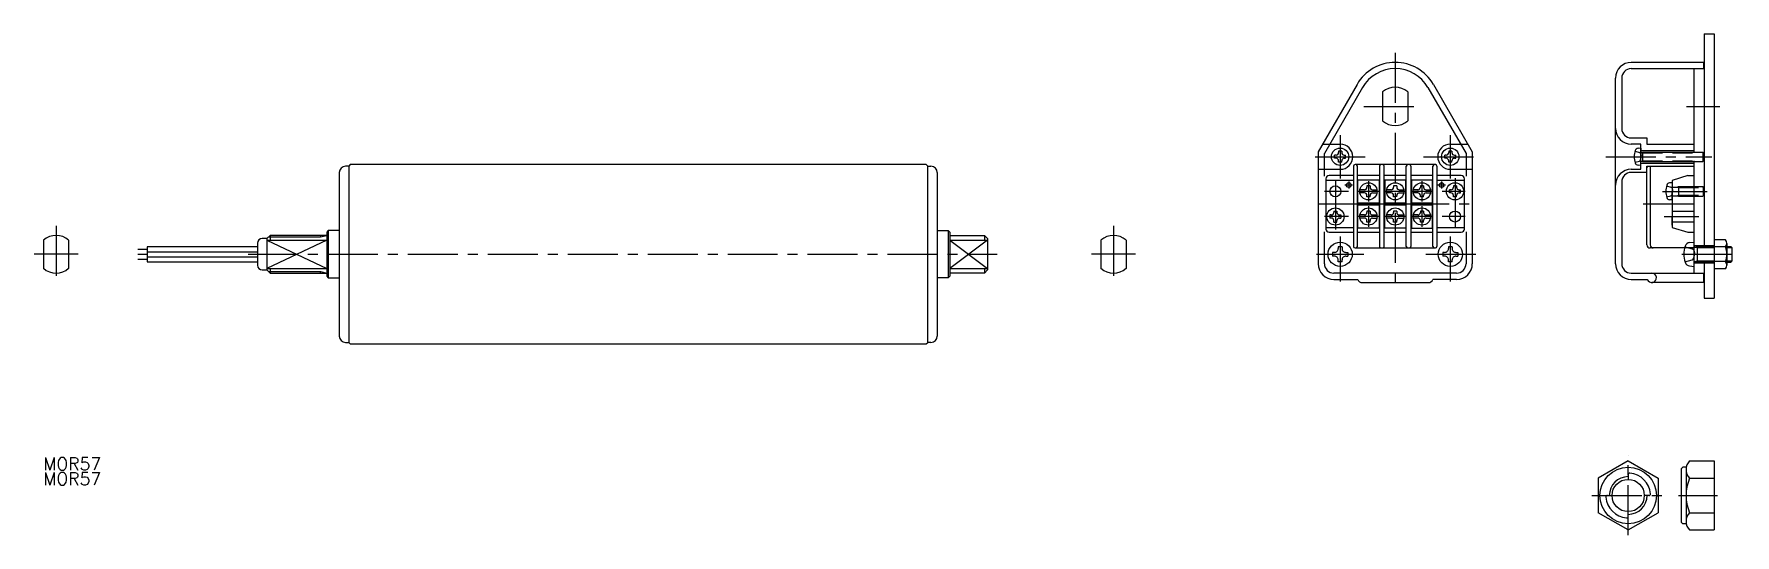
# Model space of a CAD drawing. Extents: x -3 to 537, y -25 to 134.
import ezdxf

# ---------------------------------------------------------------- set-up
doc = ezdxf.new("R2010")
doc.units = 0
doc.header["$LTSCALE"] = 0.5
doc.linetypes.add('CENTER', pattern=[50.8, 31.75, -6.35, 6.35, -6.35])
doc.linetypes.add('DASHED', pattern=[19.05, 12.7, -6.35])
for name, color, linetype in [('MSM_CENTER', 1, 'CENTER'), ('MSM_CONTINUOUS', 7, 'CONTINUOUS'), ('MSM_DASHED', 4, 'DASHED'), ('MSM_NARROW', 5, 'CONTINUOUS'), ('MSM_PART_NUMBER', 7, 'CONTINUOUS')]:
    doc.layers.add(name, color=color, linetype=linetype)
doc.styles.get("Standard").update_dxf_attribs({"font": 'txt.shx', "height": 3, "bigfont": 'bigfont.shx'})

msp = doc.modelspace()

# ---------------------------------------------------------------- linework, layer by layer
at = {"layer": 'MSM_CENTER'}
for p, q in [((429.5, 128.17), (429.5, 52.17)), ((419.5, 111.17), (437.21, 111.17)), ((522.08, 111.17), (532.68, 111.17)), ((412, 102.08), (412, 88.24)), ((412, 98.12), (412, 92.39)), ((447, 102.08), (447, 88.24)), ((447, 98.12), (447, 92.39)), ((404.1, 95.17), (420.5, 95.17)), ((408.56, 95.17), (415.56, 95.17)), ((438.5, 95.17), (454.9, 95.17)), ((443.43, 95.17), (450.67, 95.17)), ((496.42, 95.17), (530.11, 95.17)), ((410.5, 87.73), (410.5, 72.01)), ((414.75, 87.28), (414.75, 85.05)), ((421, 87.42), (421, 80.91)), ((438, 87.42), (438, 80.91)), ((444.25, 87.28), (444.25, 85.05)), ((448.5, 88.32), (448.5, 72.01)), ((414.67, 84.17), (407.08, 84.17)), ((415.97, 86.17), (413.53, 86.17)), ((424.42, 84.17), (417.58, 84.17)), ((432.92, 84.17), (426.08, 84.17)), ((441.42, 84.17), (434.58, 84.17)), ((445.47, 86.17), (443.03, 86.17)), ((451.7, 84.17), (444.44, 84.17)), ((514.46, 84.17), (528.57, 84.17)), ((405.37, 80.17), (453.85, 80.17)), ((414.67, 76.17), (407.08, 76.17)), ((424.42, 76.17), (417.58, 76.17)), ((421, 79.42), (421, 72.91)), ((432.92, 76.17), (426.08, 76.17)), ((441.42, 76.17), (434.58, 76.17)), ((438, 79.42), (438, 72.91)), ((451.7, 76.17), (444.44, 76.17)), ((508.33, 80.17), (525.87, 80.17)), ((514.96, 76.17), (525.94, 76.17)), ((4, 73.17), (4, 55.17)), ((340, 73.17), (340, 55.17)), ((412, 69.79), (412, 55.48)), ((447, 69.79), (447, 55.48)), ((11, 64.17), (-3, 64.17)), ((65, 64.17), (303, 64.17)), ((347, 64.17), (333, 64.17)), ((404.45, 64.17), (419.53, 64.17)), ((439.25, 64.17), (455.47, 64.17)), ((520.54, 64.17), (537.45, 64.17)), ((503.52, -25.08), (503.52, 0.34)), ((491.97, -12.52), (514.85, -12.52)), ((519.47, -12.52), (531.88, -12.52))]:
    msp.add_line(p, q, dxfattribs=at)
at = {"layer": 'MSM_CONTINUOUS'}
for p, q in [((527.69, 134.19), (527.69, 66.92)), ((527.69, 134.19), (530.89, 134.19)), ((530.89, 134.19), (530.89, 50.17)), ((527.49, 125.17), (504.49, 125.17)), ((527.49, 125.17), (527.49, 123.17)), ((499.49, 61.17), (499.49, 120.17)), ((501.49, 120.17), (501.49, 104.17)), ((504.49, 123.17), (527.69, 123.17)), ((524.49, 96.42), (524.49, 123.17)), ((417.38, 118.17), (405, 96.73)), ((419.11, 117.17), (407, 96.19)), ((425.5, 115.77), (425.5, 106.56)), ((433.5, 115.77), (433.5, 106.56)), ((439.89, 117.17), (452, 96.19)), ((441.62, 118.17), (454, 96.73)), ((406.41, 99.17), (412, 99.17)), ((429.5, 100.2), (429.5, 100.2)), ((447, 99.17), (452.59, 99.17)), ((504.49, 101.17), (509.49, 101.17)), ((507.49, 99.17), (504.49, 99.17)), ((507.49, 97.92), (506.65, 97.84)), ((507.49, 91.17), (507.49, 99.17)), ((507.49, 97.92), (507.49, 95.17)), ((509.49, 101.17), (509.49, 99.17)), ((509.49, 99.17), (524.49, 99.17)), ((97, 92.17), (96, 92.17)), ((97.5, 92.67), (97, 92.17)), ((97, 92.17), (97, 36.17)), ((280.5, 92.67), (97.5, 92.67)), ((281, 92.17), (280.5, 92.67)), ((281, 36.17), (281, 92.17)), ((281, 92.17), (282, 92.17)), ((405, 96.73), (405, 61.17)), ((407, 89.03), (407, 96.19)), ((410.7, 95.67), (410.25, 95.67)), ((410.25, 94.67), (410.25, 95.67)), ((410.7, 94.67), (410.25, 94.67)), ((412.5, 96.92), (411.5, 96.92)), ((411.5, 96.92), (411.5, 96.47)), ((411.5, 93.42), (411.5, 93.87)), ((412.5, 93.42), (411.5, 93.42)), ((412.5, 96.92), (412.5, 96.47)), ((412.5, 93.42), (412.5, 93.87)), ((413.3, 95.67), (413.75, 95.67)), ((413.3, 94.67), (413.75, 94.67)), ((413.75, 94.67), (413.75, 95.67)), ((416.25, 92.17), (416.25, 66.67)), ((442.25, 92.67), (416.75, 92.67)), ((417.5, 66.67), (417.5, 92.17)), ((424.5, 92.17), (424.5, 66.67)), ((426, 66.67), (426, 92.17)), ((433, 66.67), (433, 92.17)), ((434.5, 92.17), (434.5, 66.67)), ((441.5, 66.67), (441.5, 92.17)), ((442.75, 92.17), (442.75, 66.67)), ((445.7, 95.67), (445.25, 95.67)), ((445.25, 94.67), (445.25, 95.67)), ((445.7, 94.67), (445.25, 94.67)), ((447.5, 96.92), (446.5, 96.92)), ((446.5, 96.92), (446.5, 96.47)), ((446.5, 93.42), (446.5, 93.87)), ((447.5, 93.42), (446.5, 93.42)), ((447.5, 96.92), (447.5, 96.47)), ((447.5, 93.42), (447.5, 93.87)), ((448.3, 95.67), (448.75, 95.67)), ((448.3, 94.67), (448.75, 94.67)), ((448.75, 94.67), (448.75, 95.67)), ((452, 96.19), (452, 89.03)), ((454, 96.73), (454, 61.17)), ((507.49, 92.42), (506.65, 92.49)), ((507.49, 97.17), (524.49, 97.17)), ((507.49, 92.42), (507.49, 95.17)), ((507.49, 93.17), (524.49, 93.17)), ((507.59, 96.54), (508.09, 96.67)), ((507.59, 93.79), (508.09, 93.67)), ((508.09, 96.67), (508.09, 93.67)), ((508.09, 96.67), (527.24, 96.67)), ((508.09, 93.67), (527.24, 93.67)), ((509.49, 67.17), (509.49, 92.17)), ((509.49, 92.17), (524.49, 92.17)), ((524.49, 58.17), (524.49, 93.92)), ((527.49, 96.42), (527.24, 96.67)), ((527.24, 96.67), (527.24, 93.67)), ((527.49, 93.92), (527.24, 93.67)), ((527.49, 96.42), (527.49, 93.92)), ((94, 90.17), (94, 38.17)), ((284, 90.17), (284, 38.17)), ((405, 91.17), (412, 91.17)), ((407.5, 88.17), (407.5, 72.17)), ((416.25, 87.67), (407.5, 87.67)), ((416.25, 89.17), (408.5, 89.17)), ((424.5, 89.17), (417.5, 89.17)), ((417.65, 87.67), (417.5, 87.67)), ((417.65, 80.47), (417.65, 87.87)), ((417.65, 87.87), (424.35, 87.87)), ((424.35, 87.87), (424.35, 80.47)), ((424.5, 87.67), (424.35, 87.67)), ((433, 89.17), (426, 89.17)), ((426.15, 87.67), (426, 87.67)), ((426.15, 87.87), (426.15, 80.47)), ((426.15, 87.87), (432.85, 87.87)), ((432.85, 80.47), (432.85, 87.87)), ((433, 87.67), (432.85, 87.67)), ((441.5, 89.17), (434.5, 89.17)), ((434.65, 87.67), (434.5, 87.67)), ((434.65, 87.87), (434.65, 80.47)), ((434.65, 87.87), (441.35, 87.87)), ((441.35, 80.47), (441.35, 87.87)), ((441.5, 87.67), (441.35, 87.67)), ((450.5, 89.17), (442.75, 89.17)), ((451.5, 87.67), (442.75, 87.67)), ((447, 91.17), (454, 91.17)), ((451.5, 72.17), (451.5, 88.17)), ((501.49, 87.17), (501.49, 61.17)), ((504.49, 91.17), (507.49, 91.17)), ((509.49, 90.17), (504.49, 90.17)), ((510.49, 91.67), (510.49, 67.17)), ((517.49, 86.92), (516.65, 86.84)), ((522.49, 89.17), (517.49, 87.67)), ((517.49, 87.67), (517.49, 72.67)), ((517.49, 86.92), (517.49, 84.17)), ((522.49, 89.17), (524.49, 89.17)), ((419.7, 84.67), (418.3, 84.67)), ((419.7, 83.67), (418.3, 83.67)), ((421.5, 85.92), (420.5, 85.92)), ((420.5, 85.92), (420.5, 85.47)), ((420.5, 82.42), (420.5, 82.87)), ((421.5, 82.42), (420.5, 82.42)), ((421.5, 85.92), (421.5, 85.47)), ((421.5, 82.42), (421.5, 82.87)), ((422.3, 84.67), (423.7, 84.67)), ((422.3, 83.67), (423.7, 83.67)), ((428.2, 84.67), (426.8, 84.67)), ((428.2, 83.67), (426.8, 83.67)), ((430, 85.92), (429, 85.92)), ((429, 85.92), (429, 85.47)), ((429, 82.42), (429, 82.87)), ((429.5, 82.42), (429, 82.42)), ((430, 85.92), (430, 85.47)), ((430, 82.42), (430, 82.87)), ((430.8, 84.67), (432.2, 84.67)), ((430.8, 83.67), (432.2, 83.67)), ((436.7, 84.67), (435.3, 84.67)), ((436.7, 83.67), (435.3, 83.67)), ((438.5, 85.92), (437.5, 85.92)), ((437.5, 85.92), (437.5, 85.47)), ((437.5, 82.42), (437.5, 82.87)), ((438.5, 82.42), (437.5, 82.42)), ((438.5, 85.92), (438.5, 85.47)), ((438.5, 82.42), (438.5, 82.87)), ((439.3, 84.67), (440.7, 84.67)), ((439.3, 83.67), (440.7, 83.67)), ((447.2, 84.67), (446.75, 84.67)), ((446.75, 83.67), (446.75, 84.67)), ((447.2, 83.67), (446.75, 83.67)), ((449, 85.92), (448, 85.92)), ((448, 85.92), (448, 85.47)), ((448, 82.42), (448, 82.87)), ((449, 82.42), (448, 82.42)), ((449, 85.92), (449, 85.47)), ((449, 82.42), (449, 82.87)), ((449.8, 84.67), (450.25, 84.67)), ((449.8, 83.67), (450.25, 83.67)), ((450.25, 83.67), (450.25, 84.67)), ((517.49, 81.42), (516.65, 81.49)), ((517.49, 81.42), (517.49, 84.17)), ((517.59, 85.54), (518.99, 85.54)), ((517.59, 82.79), (518.99, 82.79)), ((518.99, 85.54), (519.49, 85.67)), ((518.99, 82.79), (519.49, 82.67)), ((519.49, 85.67), (519.49, 82.67)), ((519.49, 85.67), (527.24, 85.67)), ((519.49, 82.67), (527.24, 82.67)), ((527.49, 85.42), (527.24, 85.67)), ((527.49, 82.92), (527.24, 82.67)), ((527.49, 82.92), (527.49, 85.42)), ((409.2, 76.67), (408.75, 76.67)), ((408.75, 76.67), (408.75, 75.67)), ((409.2, 75.67), (408.75, 75.67)), ((410, 77.92), (411, 77.92)), ((410, 77.92), (410, 77.47)), ((411, 77.92), (411, 77.47)), ((411.8, 76.67), (412.25, 76.67)), ((411.8, 75.67), (412.25, 75.67)), ((412.25, 76.67), (412.25, 75.67)), ((417.5, 80.42), (424.5, 80.42)), ((424.5, 79.92), (417.5, 79.92)), ((417.65, 80.47), (424.35, 80.47)), ((417.65, 79.87), (424.35, 79.87)), ((417.65, 72.47), (417.65, 79.87)), ((419.7, 76.67), (418.3, 76.67)), ((419.7, 75.67), (418.3, 75.67)), ((421.5, 77.92), (420.5, 77.92)), ((420.5, 77.92), (420.5, 77.47)), ((421.5, 77.92), (421.5, 77.47)), ((422.3, 76.67), (423.7, 76.67)), ((422.3, 75.67), (423.7, 75.67)), ((424.35, 79.87), (424.35, 72.47)), ((426, 80.42), (433, 80.42)), ((433, 79.92), (426, 79.92)), ((426.15, 80.47), (432.85, 80.47)), ((426.15, 79.87), (432.85, 79.87)), ((426.15, 72.47), (426.15, 79.87)), ((428.2, 76.67), (426.8, 76.67)), ((428.2, 75.67), (426.8, 75.67)), ((430, 77.92), (429, 77.92)), ((429, 77.92), (429, 77.47)), ((430, 77.92), (430, 77.47)), ((430.8, 76.67), (432.2, 76.67)), ((430.8, 75.67), (432.2, 75.67)), ((432.85, 79.87), (432.85, 72.47)), ((434.5, 80.42), (441.5, 80.42)), ((441.5, 79.92), (434.5, 79.92)), ((434.65, 80.47), (441.35, 80.47)), ((434.65, 79.87), (441.35, 79.87)), ((434.65, 79.87), (434.65, 72.47)), ((436.7, 76.67), (435.3, 76.67)), ((436.7, 75.67), (435.3, 75.67)), ((438.5, 77.92), (437.5, 77.92)), ((437.5, 77.92), (437.5, 77.47)), ((438.5, 77.92), (438.5, 77.47)), ((439.3, 76.67), (440.7, 76.67)), ((439.3, 75.67), (440.7, 75.67)), ((441.35, 72.47), (441.35, 79.87)), ((517.49, 78.92), (517.49, 76.17)), ((517.49, 77.92), (524.49, 77.92)), ((517.49, 73.42), (517.49, 76.17)), ((90.5, 71.67), (90, 71.17)), ((90, 71.17), (90, 57.17)), ((94, 71.67), (90.5, 71.67)), ((90.5, 71.67), (90.5, 56.67)), ((284, 71.67), (287.5, 71.67)), ((287.5, 71.67), (288, 71.17)), ((287.5, 71.67), (287.5, 56.67)), ((288, 71.17), (288, 57.17)), ((407, 61.17), (407, 71.29)), ((407.5, 72.67), (416.25, 72.67)), ((408.5, 71.17), (416.25, 71.17)), ((410, 74.42), (410, 74.87)), ((410, 74.42), (411, 74.42)), ((411, 74.42), (411, 74.87)), ((417.5, 72.67), (417.65, 72.67)), ((417.5, 71.17), (424.5, 71.17)), ((424.35, 72.47), (417.65, 72.47)), ((420.5, 74.42), (420.5, 74.87)), ((421.5, 74.42), (420.5, 74.42)), ((421.5, 74.42), (421.5, 74.87)), ((424.35, 72.67), (424.5, 72.67)), ((426, 72.67), (426.15, 72.67)), ((426, 71.17), (433, 71.17)), ((432.85, 72.47), (426.15, 72.47)), ((429, 74.42), (429, 74.87)), ((430, 74.42), (429, 74.42)), ((430, 74.42), (430, 74.87)), ((432.85, 72.67), (433, 72.67)), ((434.5, 72.67), (434.65, 72.67)), ((434.5, 71.17), (441.5, 71.17)), ((434.65, 72.47), (441.35, 72.47)), ((437.5, 74.42), (437.5, 74.87)), ((438.5, 74.42), (437.5, 74.42)), ((438.5, 74.42), (438.5, 74.87)), ((441.35, 72.67), (441.5, 72.67)), ((442.75, 72.67), (451.5, 72.67)), ((442.75, 71.17), (450.5, 71.17)), ((452, 71.3), (452, 61.17)), ((524.49, 74.42), (517.49, 74.42)), ((517.49, 72.67), (522.49, 71.17)), ((522.49, 71.17), (524.49, 71.17)), ((0, 68.64), (0, 59.69)), ((8, 68.64), (8, 59.69)), ((30, 65.77), (33, 65.77)), ((68, 66.57), (33, 66.57)), ((33, 66.57), (33, 61.77)), ((33, 64.97), (68, 64.97)), ((68, 67.67), (68, 60.67)), ((71, 69.17), (69.5, 69.17)), ((72, 70.17), (71, 69.17)), ((71, 69.17), (71, 59.17)), ((71, 68.64), (90, 68.64)), ((71.5, 69.67), (88, 69.67)), ((90, 70.17), (72, 70.17)), ((72, 70.17), (72, 68.64)), ((88, 70.17), (88, 69.67)), ((88, 69.67), (90, 70.17)), ((288, 70.17), (299, 70.17)), ((288, 68.64), (300, 68.64)), ((299, 70.17), (300, 69.17)), ((299, 70.17), (299, 68.64)), ((300, 69.17), (300, 59.17)), ((336, 68.64), (336, 59.69)), ((344, 68.64), (344, 59.69)), ((412.6, 66.57), (411.4, 66.57)), ((411.4, 66.57), (411.4, 65.97)), ((412.6, 66.57), (412.6, 65.97)), ((416.75, 66.17), (442.25, 66.17)), ((447.6, 66.57), (446.4, 66.57)), ((446.4, 66.57), (446.4, 65.97)), ((447.6, 66.57), (447.6, 65.97)), ((524.49, 66.17), (510.49, 66.17)), ((523.03, 67.89), (524.49, 68.02)), ((524.49, 66.92), (530.89, 66.92)), ((524.69, 66.47), (525.49, 66.67)), ((525.49, 66.67), (525.49, 61.67)), ((525.49, 66.67), (530.89, 66.67)), ((534.48, 68.78), (530.89, 68.78)), ((534.48, 66.48), (530.89, 66.48)), ((534.89, 67.63), (534.89, 60.7)), ((534.89, 66.67), (536.09, 66.67)), ((536.49, 66.27), (536.09, 66.67)), ((536.49, 66.27), (536.49, 62.07)), ((30, 64.17), (33, 64.17)), ((30, 62.57), (33, 62.57)), ((33, 63.37), (68, 63.37)), ((33, 61.77), (68, 61.77)), ((71, 59.69), (90, 59.69)), ((72, 59.69), (72, 58.17)), ((288, 59.69), (300, 59.69)), ((299, 59.69), (299, 58.17)), ((409.6, 64.77), (409.6, 63.57)), ((410.2, 64.77), (409.6, 64.77)), ((410.2, 63.57), (409.6, 63.57)), ((411.4, 61.77), (411.4, 62.37)), ((412.6, 61.77), (411.4, 61.77)), ((412.6, 61.77), (412.6, 62.37)), ((413.8, 64.77), (414.4, 64.77)), ((413.8, 63.57), (414.4, 63.57)), ((414.4, 64.77), (414.4, 63.57)), ((444.6, 64.77), (444.6, 63.57)), ((445.2, 64.77), (444.6, 64.77)), ((445.2, 63.57), (444.6, 63.57)), ((446.4, 61.77), (446.4, 62.37)), ((447.6, 61.77), (446.4, 61.77)), ((447.6, 61.77), (447.6, 62.37)), ((448.8, 64.77), (449.4, 64.77)), ((448.8, 63.57), (449.4, 63.57)), ((449.4, 64.77), (449.4, 63.57)), ((523.03, 60.44), (524.49, 60.32)), ((524.49, 61.42), (530.89, 61.42)), ((524.69, 61.87), (525.49, 61.67)), ((525.49, 61.67), (530.89, 61.67)), ((527.69, 61.42), (527.69, 50.17)), ((534.48, 61.86), (530.89, 61.86)), ((534.48, 59.55), (530.89, 59.55)), ((534.89, 61.67), (536.09, 61.67)), ((536.49, 62.07), (536.09, 61.67)), ((69.5, 59.17), (71, 59.17)), ((71, 59.17), (72, 58.17)), ((71.5, 58.67), (88, 58.67)), ((72, 58.17), (90, 58.17)), ((88, 58.17), (88, 58.67)), ((88, 58.67), (90, 58.17)), ((90, 57.17), (90.5, 56.67)), ((90.5, 56.67), (94, 56.67)), ((287.5, 56.67), (284, 56.67)), ((288, 57.17), (287.5, 56.67)), ((299, 58.17), (288, 58.17)), ((300, 59.17), (299, 58.17)), ((449, 58.17), (410, 58.17)), ((410, 56.17), (417.59, 56.17)), ((419, 55.17), (440, 55.17)), ((449, 56.17), (441.41, 56.17)), ((504.49, 58.17), (527.69, 58.17)), ((504.49, 56.17), (509.58, 56.17)), ((527.49, 55.17), (510.99, 55.17)), ((527.49, 58.17), (527.49, 55.17)), ((527.69, 50.17), (530.89, 50.17)), ((96, 36.17), (97, 36.17)), ((97, 36.17), (97.5, 35.67)), ((97.5, 35.67), (280.5, 35.67)), ((280.5, 35.67), (281, 36.17)), ((282, 36.17), (281, 36.17)), ((503.52, -1.55), (494.03, -7.03)), ((503.52, -1.55), (513.02, -7.03)), ((520.4, -4.02), (520.9, -3.52)), ((520.4, -4.02), (520.4, -21.01)), ((521.98, -3.52), (520.9, -3.52)), ((521.9, -4.29), (521.9, -20.74)), ((523.04, -1.55), (530.89, -1.55)), ((530.89, -1.55), (530.89, -23.48)), ((494.03, -7.03), (494.03, -18)), ((503.52, -5.93), (503.52, -7.39)), ((513.02, -7.03), (513.02, -18)), ((523.04, -7.03), (530.89, -7.03)), ((496.94, -12.52), (498.4, -12.52)), ((510.11, -12.52), (508.64, -12.52)), ((503.52, -23.48), (494.03, -18)), ((503.52, -19.1), (503.52, -17.64)), ((503.52, -23.48), (513.02, -18)), ((520.4, -21.01), (520.9, -21.51)), ((521.98, -21.51), (520.9, -21.51)), ((523.04, -18), (530.89, -18)), ((523.04, -23.48), (530.89, -23.48))]:
    msp.add_line(p, q, dxfattribs=at)
for centre, radius in [((412, 95.17), 2.75), ((447, 95.17), 2.75), ((414.75, 86.17), 0.75), ((421, 84.17), 2.75), ((429.5, 84.17), 2.75), ((438, 84.17), 2.75), ((444.25, 86.17), 0.75), ((448.5, 84.17), 2.75), ((410.5, 84.17), 1.75), ((410.5, 76.17), 2.75), ((421, 76.17), 2.75), ((429.5, 76.17), 2.75), ((438, 76.17), 2.75), ((448.5, 76.17), 1.75), ((412, 64.17), 3.85), ((447, 64.17), 3.85), ((503.52, -12.52), 9), ((503.52, -12.52), 5.12)]:
    msp.add_circle(centre, radius, dxfattribs=at)
for centre, radius, start, end in [((429.5, 111.17), 14, 30, 150), ((504.49, 120.17), 5, 90, 180), ((429.5, 111.17), 12, 30.0001, 149.9999), ((504.49, 120.17), 3, 90, 180), ((429.5, 111.17), 6.1, 49.0244, 130.9756), ((429.5, 111.17), 6.1, 229.0396, 310.9658), ((504.49, 104.17), 5, 180, 270), ((504.49, 104.17), 3, 180, 270), ((412, 95.17), 4, 270, 90), ((447, 95.17), 4, 90, 270), ((506.73, 96.85), 1, 95.0009, 163.7439), ((96, 90.17), 2, 90, 180), ((282, 90.17), 2, 0, 90), ((410.7, 96.47), 0.8, 270.0009, 0.0013), ((410.7, 93.87), 0.8, 359.9987, 89.9991), ((413.3, 96.47), 0.8, 179.9987, 269.9991), ((413.3, 93.87), 0.8, 90.0009, 180.0013), ((416.75, 92.17), 0.5, 90, 180), ((417, 92.17), 0.5, 0, 90), ((425, 92.17), 0.5, 90, 180), ((425.5, 92.17), 0.5, 0, 90), ((433.5, 92.17), 0.5, 90, 180), ((434, 92.17), 0.5, 0, 90), ((442, 92.17), 0.5, 90, 180), ((442.25, 92.17), 0.5, 0, 90), ((445.7, 96.47), 0.8, 270.0009, 0.0013), ((445.7, 93.87), 0.8, 359.9987, 89.9991), ((448.3, 96.47), 0.8, 179.9987, 269.9991), ((448.3, 93.87), 0.8, 90.0009, 180.0013), ((512.44, 95.17), 7, 163.743, 179.9998), ((512.44, 95.17), 7, 180.0002, 196.257), ((506.73, 93.49), 1, 196.2561, 264.9991), ((507.59, 96.64), 0.1, 179.9965, 270.0035), ((507.59, 93.69), 0.1, 89.9965, 180.0035), ((510.49, 91.67), 1, 150.001, 180), ((511.49, 91.67), 1, 150.001, 180), ((408.5, 88.17), 1, 90, 180), ((450.5, 88.17), 1, 0, 90), ((504.49, 86.17), 5, 90, 180), ((504.49, 87.17), 3, 90, 180), ((516.73, 85.85), 1, 95.0005, 163.7439), ((419.7, 85.47), 0.8, 270.0009, 0.0013), ((419.7, 82.87), 0.8, 359.9987, 89.9991), ((422.3, 85.47), 0.8, 179.9987, 269.9991), ((422.3, 82.87), 0.8, 90.0009, 180.0013), ((428.2, 85.47), 0.8, 270.0009, 0.0013), ((428.2, 82.87), 0.8, 359.9987, 89.9991), ((430.8, 85.47), 0.8, 179.9987, 269.9991), ((430.8, 82.87), 0.8, 90.0009, 180.0013), ((436.7, 85.47), 0.8, 270.0009, 0.0013), ((436.7, 82.87), 0.8, 359.9987, 89.9991), ((439.3, 85.47), 0.8, 179.9987, 269.9991), ((439.3, 82.87), 0.8, 90.0009, 180.0013), ((447.2, 85.47), 0.8, 270.0009, 0.0013), ((447.2, 82.87), 0.8, 359.9987, 89.9991), ((449.8, 85.47), 0.8, 179.9987, 269.9991), ((449.8, 82.87), 0.8, 90.0009, 180.0013), ((522.49, 84.17), 7, 163.7432, 180.0001), ((522.49, 84.17), 7, 179.9999, 196.2568), ((516.73, 82.49), 1, 196.2561, 264.9995), ((517.59, 85.64), 0.1, 179.9965, 269.9991), ((517.59, 82.69), 0.1, 90.0009, 180.0035), ((409.2, 77.47), 0.8, 270.0009, 0.0013), ((409.2, 74.87), 0.8, 359.9987, 89.9991), ((411.8, 77.47), 0.8, 179.9987, 269.9991), ((411.8, 74.87), 0.8, 90.0009, 180.0013), ((419.7, 77.47), 0.8, 270.0009, 0.0013), ((419.7, 74.87), 0.8, 359.9987, 89.9991), ((422.3, 77.47), 0.8, 179.9987, 269.9991), ((422.3, 74.87), 0.8, 90.0009, 180.0013), ((428.2, 77.47), 0.8, 270.0009, 0.0013), ((428.2, 74.87), 0.8, 359.9987, 89.9991), ((430.8, 77.47), 0.8, 179.9987, 269.9991), ((430.8, 74.87), 0.8, 90.0009, 180.0013), ((436.7, 77.47), 0.8, 270.0009, 0.0013), ((436.7, 74.87), 0.8, 359.9987, 89.9991), ((439.3, 77.47), 0.8, 179.9987, 269.9991), ((439.3, 74.87), 0.8, 90.0009, 180.0013), ((408.5, 72.17), 1, 180, 270), ((450.5, 72.17), 1, 270, 0), ((4, 64.17), 6, 48.1897, 131.8103), ((69.5, 67.67), 1.5, 90, 180), ((340, 64.17), 6, 48.1897, 131.8103), ((410.2, 65.97), 1.2, 269.9255, 0), ((413.8, 65.97), 1.2, 180.0001, 270.0745), ((416.75, 66.67), 0.5, 180, 270), ((417, 66.67), 0.5, 270, 0), ((425, 66.67), 0.5, 180, 270), ((425.5, 66.67), 0.5, 270, 0), ((433.5, 66.67), 0.5, 180, 270), ((434, 66.67), 0.5, 270, 0), ((442, 66.67), 0.5, 180, 270), ((442.25, 66.67), 0.5, 270, 0), ((445.2, 65.97), 1.2, 269.9255, 0), ((448.8, 65.97), 1.2, 180.0001, 270.0745), ((510.49, 67.17), 1, 180, 270), ((511.49, 67.17), 1, 180, 270), ((528.9, 64.17), 7.71, 160.6324, 199.3676), ((523.17, 66.29), 1.6, 95.0001, 164.5065), ((524.69, 66.67), 0.2, 180.0009, 269.9991), ((533.08, 67.63), 1.81, 320.4624, 39.5376), ((528.26, 64.17), 6.63, 339.6249, 20.3751), ((4, 64.17), 6, 228.1897, 311.8103), ((69.5, 60.67), 1.5, 180, 270), ((340, 64.17), 6, 228.1897, 311.8103), ((410, 61.17), 5, 180, 270), ((410, 61.17), 3, 180, 270), ((410.2, 62.37), 1.2, 0.0001, 90.0745), ((413.8, 62.37), 1.2, 89.9255, 179.9999), ((445.2, 62.37), 1.2, 0.0001, 90.0745), ((448.8, 62.37), 1.2, 89.9255, 179.9999), ((449, 61.17), 3, 269.9999, 0), ((449, 61.17), 5, 270, 0), ((504.49, 61.17), 5, 180, 270), ((504.49, 61.17), 3, 180, 270), ((523.17, 62.04), 1.6, 195.4935, 264.9999), ((524.69, 61.67), 0.2, 90.0009, 179.9991), ((533.08, 60.7), 1.81, 320.4624, 39.5376), ((419, 56.67), 1.5, 199.4712, 270.0001), ((440, 56.67), 1.5, 270.0002, 340.5288), ((510.99, 56.67), 1.5, 199.4712, 89.9999), ((96, 38.17), 2, 180, 270), ((282, 38.17), 2, 270, 0), ((525.77, -4.29), 3.87, 134.9559, 225.0441), ((503.52, -12.52), 6, 90, 180), ((504.02, -5.93), 0.5, 85.6595, 180), ((503.52, -12.52), 7.1, 4.3405, 85.6595), ((535.69, -12.52), 13.79, 156.5733, 203.4267), ((496.94, -13.02), 0.5, 90, 184.3405), ((503.52, -12.52), 7.1, 184.3405, 265.6595), ((503.52, -12.52), 6, 270, 0), ((510.11, -12.02), 0.5, 270, 4.3405), ((503.02, -19.1), 0.5, 265.6595, 0), ((525.77, -20.74), 3.87, 134.9559, 225.0441)]:
    msp.add_arc(centre, radius, start, end, dxfattribs=at)
at = {"layer": 'MSM_DASHED'}
for p, q in [((507.59, 96.54), (508.09, 96.42)), ((507.59, 93.79), (508.09, 93.92)), ((508.09, 96.42), (527.49, 96.42)), ((508.09, 93.92), (527.49, 93.92)), ((518.99, 85.54), (519.49, 85.42)), ((518.99, 82.79), (519.49, 82.92)), ((519.49, 85.42), (527.49, 85.42)), ((519.49, 82.92), (527.49, 82.92)), ((524.69, 66.47), (525.49, 66.27)), ((525.49, 66.27), (530.89, 66.27)), ((534.89, 66.27), (536.49, 66.27)), ((524.69, 61.87), (525.49, 62.07)), ((525.49, 62.07), (530.89, 62.07)), ((534.89, 62.07), (536.49, 62.07))]:
    msp.add_line(p, q, dxfattribs=at)
at = {"layer": 'MSM_NARROW'}
for p, q in [((505.72, 96.92), (507.1, 96.55)), ((505.72, 93.42), (507.1, 93.79)), ((507.45, 96.19), (507.65, 95.42)), ((507.45, 94.14), (507.65, 94.91)), ((515.72, 85.92), (517.1, 85.55)), ((515.72, 82.42), (517.1, 82.79)), ((517.45, 85.19), (517.65, 84.42)), ((517.45, 83.14), (517.65, 83.91)), ((71, 68.64), (90, 59.69)), ((90, 68.64), (71, 59.69)), ((288, 68.64), (300, 59.69)), ((300, 68.64), (288, 59.69)), ((521.57, 66.53), (523.88, 65.91)), ((524.38, 65.42), (524.63, 64.48)), ((521.57, 61.8), (523.88, 62.42)), ((524.38, 62.92), (524.63, 63.86))]:
    msp.add_line(p, q, dxfattribs=at)
for centre, radius, start, end in [((506.97, 96.06), 0.5, 15.0092, 74.9908), ((506.97, 94.27), 0.5, 285.0092, 344.9908), ((506.69, 95.17), 1, 345.0036, 14.9964), ((516.97, 85.06), 0.5, 15.0092, 74.9908), ((516.97, 83.27), 0.5, 285.0092, 344.9908), ((516.69, 84.17), 1, 345.0036, 14.9964), ((523.7, 65.24), 0.7, 15.0024, 75.0011), ((523.7, 63.1), 0.7, 284.9989, 344.9976), ((523.47, 64.17), 1.2, 345.0003, 14.9997)]:
    msp.add_arc(centre, radius, start, end, dxfattribs=at)

# ---------------------------------------------------------------- texts
at = {"layer": 'MSM_PART_NUMBER'}
for p in [(0, -4.46), (0, -9.21)]:
    msp.add_text('MOR57', height=4, dxfattribs=at).set_placement(p)

doc.saveas('drawing.dxf')
